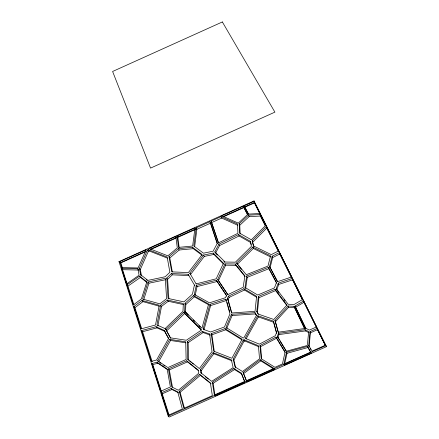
<?xml version="1.0" encoding="UTF-8"?>
<svg xmlns="http://www.w3.org/2000/svg" width="439" height="439" viewBox="0 0 439 439"><rect width="100%" height="100%" fill="white"/><g stroke="black" fill="none" stroke-linecap="round" stroke-linejoin="round"><path stroke-width="0.66" d="M184.682 311.136L185.017 303.311L193.511 295.562L208.64 303.969L201.935 328.246L184.682 311.136L188.369 315.186M185.505 312.343L185.829 304.534L185.017 303.311M308.705 345.515L310.016 331.61L317.101 328.476L325.403 345.169L312.113 351.118L308.705 345.515L309.111 346.684L310.411 332.817L310.016 331.61M256.799 311.52L258.346 296.457L275.077 289.301L286.958 305.045L273.81 319.482L258.362 314.11L256.799 311.52L258.313 314.308M257.375 312.76L258.906 297.741L258.346 296.457M196.123 227.907L193.824 246.01L203.482 253.193L213.102 251.196L217.168 243.552L209.957 221.695L196.123 227.907L196.848 229.312L194.658 246.702M245.708 288.099L247.278 277.311L246.685 275.988L268.394 267.367L276.482 282.507L274.452 287.891L257.742 295.035L245.006 287.479L246.685 275.988M165.08 328.602L182.981 311.328L183.326 303.503L167.413 300.051L160.614 305.193L156.926 324.953L165.08 328.602L165.98 329.749M157.848 326.111L161.508 306.4L168.28 301.275L183.486 304.584M195.262 295.052L197.056 286.596L196.293 285.323L216.422 280.214L226.557 295.474L225.405 297.724L209.474 302.839L194.345 294.454L196.293 285.323M194.411 285.032L192.452 294.152L183.968 301.878L168.066 298.449L166.754 278.057L171.457 273.535L188.122 274.293L188.907 275.588L172.291 274.825L167.61 279.336L168.889 298.997M284.406 365.177L287.018 353.28L286.53 352.144L307.503 346.376L311.3 353.137L284.406 365.177L283.901 364.074L286.53 352.144M269.541 266.528L272.142 256.217L279.286 252.612L291.441 277.042L277.646 281.646L269.541 266.528L277.492 281.767M270.051 267.883L272.641 257.605L272.142 256.217M209.897 304.348L210.627 305.582L203.976 329.821L203.208 328.652L209.897 304.348L225.849 299.233L226.299 300.067M143.74 299.634L148.925 283.215L148.014 281.959L165.3 278.337L166.584 298.723L159.796 303.848L142.593 299.052L148.014 281.959M276.23 288.522L278.255 283.133L292.072 278.518L302.531 299.535L294.059 304.529L288.127 304.243L276.23 288.522L276.565 289.394M276.729 289.828L278.749 284.456L278.255 283.133M277.344 336.263L278.436 333.388L305.023 329.711L308.672 331.566L307.349 345.466L286.393 351.227L277.344 336.263L279.248 339.737M277.86 337.443L278.946 334.578L278.436 333.388M231.441 314.319L225.964 327.423L243.08 337.986L243.854 337.832L256.53 315.268L254.966 312.672L231.441 314.319L232.11 315.537L226.661 328.602M140.584 274.704L147.921 280.378L165.179 276.757L169.877 272.246L167.149 257.029L148.344 249.659L147.444 250.065L139.382 268.262L140.584 274.704L141.517 275.977L140.31 269.541L148.333 251.388L149.233 250.987L167.358 258.105M227.814 294.772L218.43 280.691L225.63 265.183L224.971 263.844L235.271 264.02L244.885 275.785L243.19 287.26L227.896 294.635L217.739 279.391L224.971 263.844M227.402 298.355L228.554 296.106L243.87 288.719L256.601 296.292L255.037 311.339L231.54 312.991L227.402 298.355L228.077 299.612L231.841 312.947M228.077 299.612L229.224 297.368L244.479 290.009L256.596 297.225M250.79 242.63L239.074 235.973L219.571 245.566L215.522 253.21L214.841 251.849L218.902 244.188L238.476 234.558L250.225 241.225L251.251 244.539M235.71 367.959L233.883 360.167L244.057 341.141L244.83 340.988L259.005 346.848M233.197 359.069L243.415 339.984L244.194 339.83L258.417 345.707L259.537 358.844L242.46 371.526L235.03 366.889L233.197 359.069L233.883 360.167M157.705 360.787L169.641 339.347L185.724 341.805L186.125 359.464L167.868 367.553L157.705 360.787L158.342 361.489M158.655 361.846L170.535 340.466L169.641 339.347M257.808 315.707L245.143 338.299L259.361 344.154L275.341 335.703L276.438 332.839L273.261 321.101L257.808 315.707L258.384 316.936L273.782 322.319L276.779 333.377M246.103 338.864L258.384 316.936M201.216 370.741L213.831 353.719L213.08 352.616L200.409 369.687L200.853 372.771L201.66 373.808L201.216 370.741L200.409 369.687M196.206 284.044L189.796 273.173L203.575 255.07L213.217 253.073L223.446 263.268L216.207 278.787L196.107 283.89M223.643 264.146L213.903 254.428L204.3 256.42L190.575 274.468L189.796 273.173M278.48 332.751L275.462 321.705L288.571 307.289L294.492 307.58L304.523 328.509M274.946 320.481L288.105 306.021L294.048 306.312L304.699 328.526L278.145 332.213L274.946 320.481L275.462 321.705M252.206 240.819L266.281 226.661L278.403 251.026L271.269 254.625L253.451 245.928L252.206 240.819L253.852 246.685M252.76 242.229L266.786 228.11L266.281 226.661M236.648 262.961L252.749 247.08L270.572 255.8L267.96 266.094L246.279 274.704L236.648 262.961L237.065 263.861M237.269 264.311L253.308 248.474L252.749 247.08M165.926 329.568L183.837 312.266L201.078 329.409L201.292 330.15L186.306 340.247L170.233 337.805L165.926 329.568L170.815 338.348M166.82 330.715L184.66 313.468L183.837 312.266M239.178 223.819L248.545 215.159L259.921 214.589L265.43 225.673L251.36 239.804L239.612 233.158L239.178 223.819L239.771 225.251L240.171 233.91M239.771 225.251L249.105 216.619L260.437 216.054L265.359 225.953M185.829 304.534L194.29 296.813L208.794 304.88M172.329 271.829L169.811 257.962L179.189 250.016L193.27 248.677L202.357 255.471M168.982 256.639L178.393 248.666L192.518 247.322L202.165 254.521L188.386 272.597L171.737 271.856L168.982 256.639L169.811 257.962M179.2 391.286L199.586 374.286L210.385 382.879L212.339 395.621L183.842 408.38L179.2 391.286L180.1 392.268L184.556 408.649M180.1 392.268L200.403 375.323L211.164 383.895M133.95 306.46L142.017 300.43L159.225 305.248L155.516 325.003L141.106 328.871L133.95 306.46L134.932 307.651L141.676 328.734M134.932 307.651L142.966 301.637L159.467 306.268M243.113 372.442L260.201 359.75L273.985 368.409L274.529 369.49L246.85 381.881L243.113 372.442L246.405 380.684M243.766 373.507L260.788 360.853L273.958 369.133M126.553 283.951L139.086 275.226L137.895 268.778L121.592 268.405L126.553 283.951L127.529 285.191L122.574 269.678L121.592 268.405M121.433 267.483L133.357 304.929L141.407 298.915L146.84 281.827L139.509 276.142L126.959 284.878L127.941 286.118L133.922 304.836M127.941 286.118L140.442 277.404L146.714 282.277M187.321 341.526L188.155 342.65L188.589 360.265L187.744 359.19L187.321 341.526L202.324 331.407L209.59 334.019L210.089 334.787M188.155 342.65L203.098 332.564L210.341 335.171M241.302 373.139L245.028 382.578L215.11 395.973L214.336 394.99L212.355 382.254L233.866 368.486L241.302 373.139L244.375 380.783M214.901 394.634L213.129 383.269L234.558 369.556L241.966 374.198M295.063 306.032L303.547 301.028L316.453 326.967L309.385 330.095L305.736 328.246L295.063 306.032L295.502 307.305L303.953 302.317L303.547 301.028M260.036 345.52L276.032 337.059L285.065 352.04L282.425 363.964L274.962 367.306L261.172 358.663L260.036 345.52L260.618 346.667L261.699 359.118M260.618 346.667L276.554 338.239L276.032 337.059M272.641 257.605L279.758 254.011L279.286 252.612M118.991 261.622L254.038 200.93L326.391 346.673L169.163 417.05L168.208 416.156L118.991 261.622L119.644 262.478M119.852 261.578L146.138 249.769L138.065 267.944L121.773 267.576L119.852 261.578L120.835 262.868L122.558 268.256M175.803 236.489L149.09 248.496L167.89 255.844L177.296 247.887L175.803 236.489L176.335 237.406M177.038 235.995L194.965 227.94L192.65 246.032L178.541 247.387L177.038 235.995L177.828 237.367L179.156 247.398M243.206 206.182L221.821 215.79L238.267 223.122L247.629 214.473L243.206 206.182L247.558 214.753M244.144 205.792L253.912 201.402L259.937 213.508L248.573 214.084L244.144 205.792L244.523 206.774M211.126 221.097L221.053 216.63L237.494 223.978L237.911 233.318L218.364 242.937L211.126 221.097L218.606 243.036M119.973 262.912L146.143 251.146M150.506 249.187L176.055 237.708M177.301 237.148L196.617 228.467M222.792 216.707L254.571 202.423L254.038 200.93M120.835 262.868L145.781 251.657M150.593 249.55L175.979 238.141M223.676 216.685L243.777 207.652M253.912 201.402L254.444 202.895L244.71 207.268L248.496 214.364M177.828 237.367L195.075 229.619M196.848 229.312L210.632 223.116L217.415 243.645M211.801 222.518L221.695 218.073L237.483 225.141M161.305 392.861L171.034 388.515L177.724 391.89L182.339 408.983L168.433 415.212L161.305 392.861L162.265 393.827L168.982 414.839M162.265 393.827L171.962 389.497L178.629 392.861M214.336 394.99L244.375 381.546M246.197 380.843L273.985 368.409M283.901 364.074L310.905 351.99M168.208 416.156L326.056 345.498M168.389 368.881L186.668 360.787L198.296 370.181L198.73 373.26L178.36 390.233L171.676 386.874L168.389 368.881L169.306 369.923L172.472 387.198M169.306 369.923L187.519 361.857L198.582 370.801M310.411 332.817L317.463 329.694L317.101 328.476M258.906 297.741L275.582 290.607L287.018 305.774M247.278 277.311L268.909 268.723L276.652 283.226M211.186 333.64L225.009 328.613L242.114 339.204L231.891 358.257L213.65 351.134L211.186 333.64L211.933 334.798L214.309 351.573M211.933 334.798L225.706 329.793L242.191 340.005M278.749 284.456L292.517 279.862L302.641 300.232M210.627 305.582L226.524 300.485M287.018 353.28L307.915 347.54L310.625 352.018M151.444 361.533L141.599 330.583L156.037 326.715L164.197 330.375L168.774 338.568M141.599 330.583L142.576 331.719L156.964 327.862L165.102 331.516M151.422 361.363L156.558 360.024L168.494 338.617L164.197 330.375M151.823 363.525L156.97 362.186L167.127 368.974L170.392 386.962L160.679 391.303L151.823 363.525L152.794 364.573L161.437 391.626M152.794 364.573L157.919 363.245L167.489 369.638M197.056 286.596L217.113 281.514L226.853 296.177M148.925 283.215L165.492 279.747M278.946 334.578L305.44 330.924L309.072 332.773M232.11 315.537L255.547 313.907L256.486 315.46M225.63 265.183L235.897 265.365L245.066 276.597M122.574 269.678L138.828 270.056M170.535 340.466L185.9 342.826M213.08 352.616L231.331 359.76L233.147 367.586L211.653 381.332L200.853 372.771M213.831 353.719L232.022 360.858M253.308 248.474L270.462 256.886M159.78 362.592L160.904 363.344M163.72 365.221L164.844 365.972M146.22 279.616L147.268 280.428M205.249 376.657L208.327 379.098M187.744 359.19L199.366 368.557L212.032 351.513L209.59 334.019M189.643 361.116L191.223 362.389M192.277 363.24L193.33 364.09M214.841 251.849L225.086 262.023L235.375 262.187L251.459 246.328L250.225 241.225M193.149 319.932L194.581 321.353M198.883 325.617L200.316 327.044M215.988 253.671L217.382 255.054M223.885 261.518L224.812 262.44M184.66 313.468L201.38 330.101M171.034 388.515L171.962 389.497M156.97 362.186L157.919 363.245M238.525 265.842L241.445 269.409M156.037 326.715L156.964 327.862M186.668 360.787L187.519 361.857M199.586 374.286L200.403 375.323M142.017 300.43L142.966 301.637M212.355 382.254L213.129 383.269M277.141 290.371L278.776 292.533M284.093 299.568L284.911 300.649M160.614 305.193L161.508 306.4M139.509 276.142L140.442 277.404M137.895 268.778L138.515 269.628M139.382 268.262L140.31 269.541M167.413 300.051L168.28 301.275M147.444 250.065L148.333 251.388M166.754 278.057L167.61 279.336M202.324 331.407L203.098 332.564M148.344 249.659L149.233 250.987M171.457 273.535L172.291 274.825M233.866 368.486L234.558 369.556M193.511 295.562L194.29 296.813M194.345 294.454L194.861 295.288M310.132 348.357L310.807 349.477M279.939 340.884L286.19 351.216M276.554 338.239L285.213 352.605M225.009 328.613L225.706 329.793M178.393 248.666L179.189 250.016M188.122 274.293L194.85 285.74M243.415 339.984L244.057 341.141M192.518 247.322L193.27 248.677M244.194 339.83L244.83 340.988M216.422 280.214L217.113 281.514M203.575 255.07L204.3 256.42M217.739 279.391L218.43 280.691M260.201 359.75L260.788 360.853M228.554 296.106L229.224 297.368M213.217 253.073L213.903 254.428M254.571 202.423L260.376 214.084M260.991 215.313L326.391 346.673M254.444 202.895L259.855 213.771M303.953 302.317L316.228 326.989M279.758 254.011L291.276 277.168M317.463 329.694L325.453 345.751M266.786 228.11L278.277 251.207M218.902 244.188L219.571 245.566M295.798 307.92L305.851 328.844M209.957 221.695L210.407 222.639M254.966 312.672L255.547 313.907M243.87 288.719L244.479 290.009M245.006 287.479L245.406 288.346M235.271 264.02L235.897 265.365M221.053 216.63L221.695 218.073M273.261 321.101L273.782 322.319M238.476 234.558L239.074 235.973M275.077 289.301L275.582 290.607M248.545 215.159L249.105 216.619M268.394 267.367L268.909 268.723M288.105 306.021L288.571 307.289M259.921 214.589L260.437 216.054M307.503 346.376L307.915 347.54M294.048 306.312L294.492 307.58M305.023 329.711L305.44 330.924M292.072 278.518L292.517 279.862M142.576 331.719L152.185 361.763M134.147 307.322L141.023 328.877M152.07 363.492L161.036 391.577M161.453 392.883L168.538 415.091M203.208 328.652L203.422 329.393L210.682 331.988L224.477 326.973L229.959 313.88L225.849 299.233M227.062 302.394L227.594 304.298M227.951 305.571L229.74 311.926M222.359 21.95L112.609 71.48L150.555 168.104L274.896 112.132L222.359 21.95"/></g></svg>
